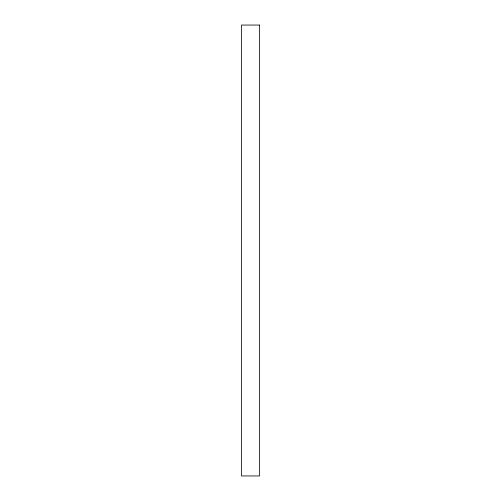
<?xml version="1.0" encoding="UTF-8"?>
<svg xmlns="http://www.w3.org/2000/svg" width="501" height="501" viewBox="0 0 501 501"><rect width="100%" height="100%" fill="white"/><g stroke="black" fill="none" stroke-linecap="round" stroke-linejoin="round"><path stroke-width="0.75" d="M259.518 25.05L241.482 25.05L241.482 475.95L259.518 475.95L259.518 25.05"/></g></svg>
